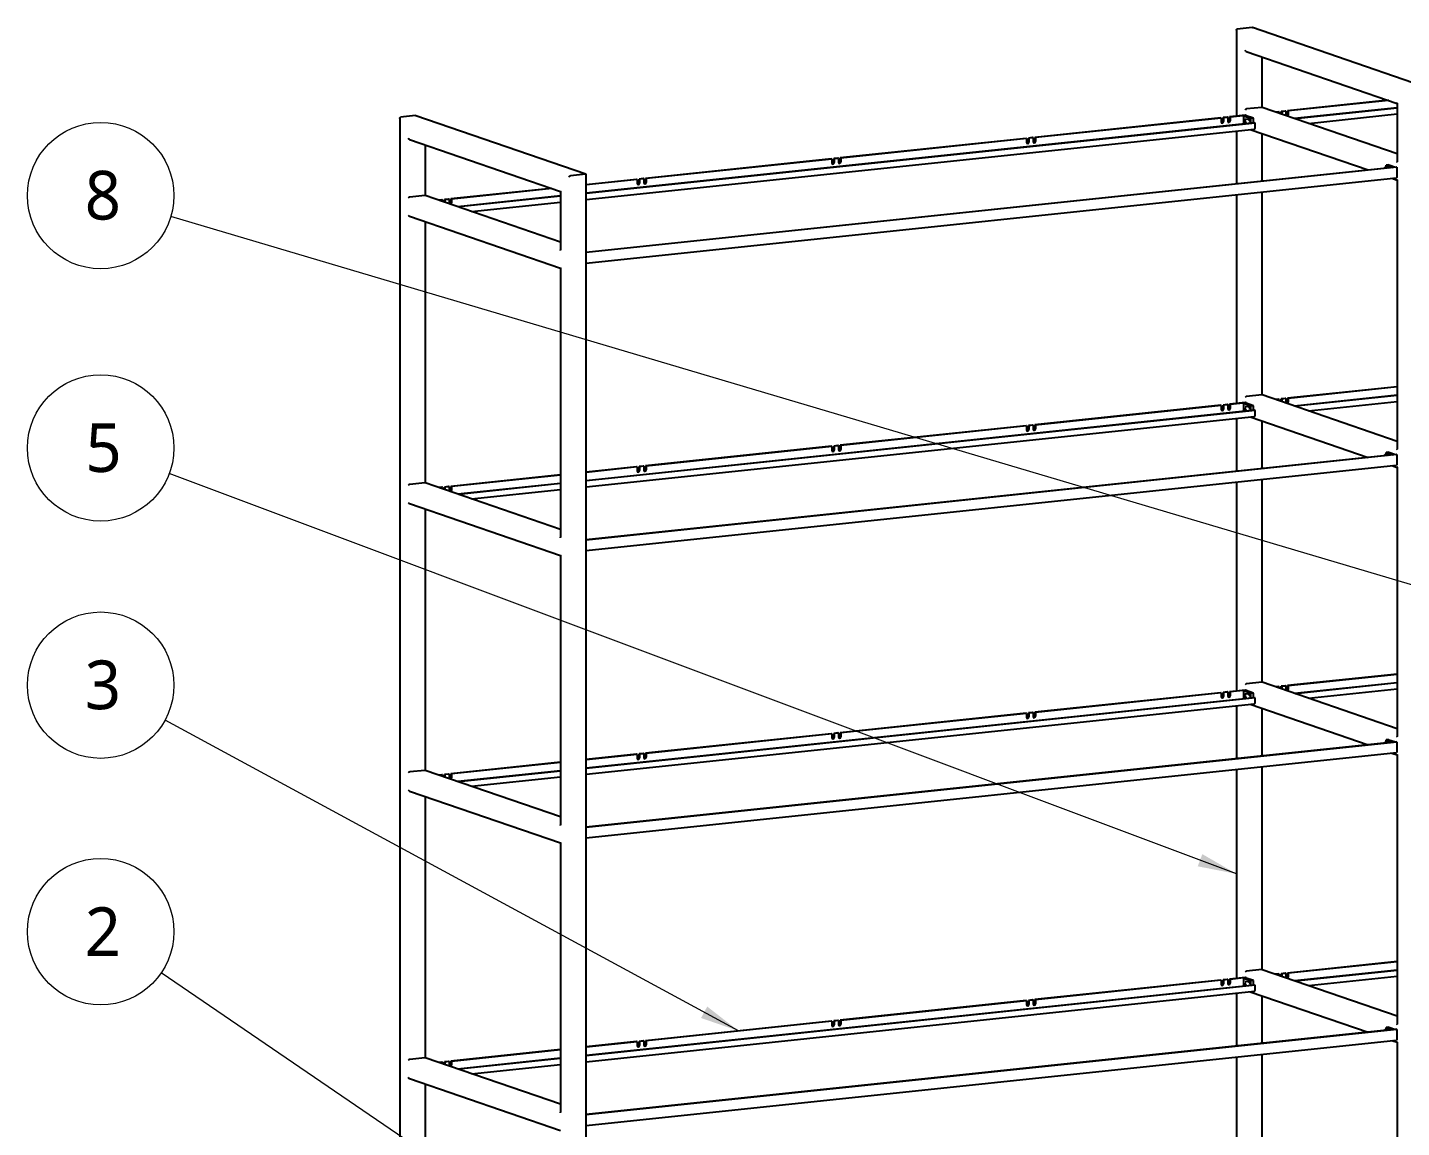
# Model space of a CAD drawing. Header units: inches. Extents: x 6 to 1987, y -21 to 287.
# Drawn here: x 560 to 630.4, y 207.2 to 263.6 of the extents above; entities that cross this region are included whole.
import ezdxf

# ---------------------------------------------------------------- set-up
doc = ezdxf.new("R2010")
doc.units = ezdxf.units.IN
doc.header["$LTSCALE"] = 12.7
doc.header["$MEASUREMENT"] = 0
doc.layers.add('ANNOTATION_LINES', color=7, linetype='Continuous', lineweight=13)
doc.layers.add('Visible', color=7, linetype='Continuous', lineweight=25)
doc.styles.add('Onshape-Standard', font='NotoSans-Regular.ttf')

msp = doc.modelspace()

# ---------------------------------------------------------------- linework, layer by layer
at = {"layer": 'ANNOTATION_LINES', "color": 251}
for p, q in [((673.02679, 222.51014, -8.32609), (567.31315, 253.89456, 8.32609)), ((621.92185, 220.2063, -4.0431), (567.22947, 240.71559, 4.0431)), ((596.39718, 212.16463, 2.93438), (567.01507, 228.09057, -2.93438)), ((597.68015, 194.10669, 10.10064), (566.81721, 215.13612, -10.10064))]:
    msp.add_line(p, q, dxfattribs=at)
for centre in [(563.71823, 254.96182), (563.71823, 242.03228), (563.71823, 229.87755), (563.71823, 217.24771)]:
    msp.add_circle(centre, 3.75, dxfattribs=at)
for points in [[(620.16623, 221.22064), (621.92185, 220.2063), (619.93215, 220.59642)], [(594.79771, 213.41074), (596.39718, 212.16463), (594.48002, 212.82464)]]:
    msp.add_solid(points, dxfattribs=at)
at = {"layer": 'Visible'}
for p, q in [((621.92185, 263.45148), (621.92185, 259.03004)), ((622.7228, 263.57294), (621.9528, 263.49185)), ((631.45471, 260.57387), (622.74439, 263.57006)), ((622.41534, 262.34648), (630.15219, 259.68515)), ((623.23789, 259.47342), (623.23789, 262.06354)), ((629.68118, 259.84717), (624.53692, 259.30543)), ((629.71022, 259.83718), (624.56597, 259.29544)), ((623.20693, 259.47952), (622.43694, 259.39844)), ((630.15219, 257.09503), (623.22437, 259.47807)), ((624.08193, 259.25752), (623.91627, 259.24007)), ((624.11097, 259.24752), (623.94532, 259.23008)), ((624.11097, 259.24752), (624.08193, 259.25752)), ((624.11097, 259.24752), (624.11097, 259.1731)), ((624.41442, 259.29253), (624.20442, 259.27042)), ((624.20442, 259.14095), (624.20442, 259.27042)), ((624.23347, 259.26043), (624.20442, 259.27042)), ((624.44347, 259.28254), (624.23347, 259.26043)), ((624.23347, 259.26043), (624.23347, 259.13096)), ((624.44347, 259.28254), (624.41442, 259.29253)), ((624.44347, 259.28254), (624.44347, 259.0862)), ((624.53692, 259.10909), (624.53692, 259.30543)), ((624.56597, 259.29544), (624.53692, 259.30543)), ((624.56597, 259.29544), (624.56597, 259.0991)), ((630.15219, 259.45669), (624.89577, 258.90314)), ((630.15219, 259.44364), (624.92482, 258.89315)), ((625.59816, 258.66153), (630.15219, 259.14111)), ((630.15219, 259.69944), (630.15219, 256.69351)), ((579.04725, 258.9364), (579.04725, 176.53263)), ((579.84819, 259.05787), (579.0782, 258.97678)), ((588.5801, 256.0588), (579.86979, 259.05498)), ((622.83953, 258.6866), (588.59362, 255.08021)), ((622.86858, 258.67661), (588.59362, 255.06715)), ((621.10695, 258.94423), (611.58704, 257.9417)), ((621.136, 258.93423), (611.61609, 257.9317)), ((621.136, 258.93423), (621.10695, 258.94423)), ((621.136, 258.93423), (621.136, 258.73789)), ((621.43945, 258.97924), (621.22945, 258.95713)), ((621.22945, 258.76078), (621.22945, 258.95713)), ((621.2585, 258.94713), (621.22945, 258.95713)), ((621.4685, 258.96925), (621.2585, 258.94713)), ((621.2585, 258.94713), (621.2585, 258.75079)), ((621.4685, 258.96925), (621.43945, 258.97924)), ((621.4685, 258.96925), (621.4685, 258.7729)), ((622.38444, 259.07876), (621.56195, 258.99214)), ((621.56195, 258.7958), (621.56195, 258.99214)), ((621.591, 258.98215), (621.56195, 258.99214)), ((622.41349, 259.06876), (621.591, 258.98215)), ((621.591, 258.98215), (621.591, 258.78581)), ((622.41349, 259.04913), (622.27349, 259.03439)), ((622.27349, 259.03439), (622.27349, 258.62699)), ((622.65112, 258.90449), (622.27349, 259.03439)), ((622.33757, 258.77665), (622.3152, 258.7058)), ((622.3945, 258.71415), (622.3152, 258.7058)), ((622.3152, 258.7058), (622.33399, 258.63336)), ((622.38229, 258.76126), (622.33757, 258.77665)), ((622.51712, 258.87791), (622.35962, 258.86132)), ((622.40465, 258.67503), (622.38229, 258.76126)), ((622.41349, 259.06876), (622.38444, 259.07876)), ((622.39347, 258.63963), (622.40465, 258.67503)), ((622.41349, 259.06876), (622.41349, 259.04913)), ((622.79112, 258.91923), (622.41349, 259.04913)), ((622.79112, 258.91923), (622.65112, 258.90449)), ((622.65112, 258.66888), (622.65112, 258.90449)), ((622.79112, 258.68362), (622.65112, 258.66888)), ((622.65583, 258.66726), (622.65112, 258.66888)), ((622.79112, 258.68362), (622.79112, 258.91923)), ((622.79583, 258.682), (622.79112, 258.68362)), ((622.83953, 258.6866), (622.86858, 258.67661)), ((622.86858, 258.42136), (622.86858, 258.67661)), ((579.54074, 257.83141), (587.27759, 255.17007)), ((588.59362, 254.76463), (622.84581, 258.37168)), ((611.13205, 257.89378), (601.61213, 256.89125)), ((611.16109, 257.88379), (601.64118, 256.88126)), ((611.16109, 257.88379), (611.13205, 257.89378)), ((611.16109, 257.88379), (611.16109, 257.68744)), ((611.46454, 257.9288), (611.25454, 257.90668)), ((611.28359, 257.89669), (611.25454, 257.90668)), ((611.25454, 257.71034), (611.25454, 257.90668)), ((611.49359, 257.9188), (611.28359, 257.89669)), ((611.28359, 257.89669), (611.28359, 257.70034)), ((611.49359, 257.9188), (611.46454, 257.9288)), ((611.49359, 257.9188), (611.49359, 257.72246)), ((611.58704, 257.74535), (611.58704, 257.9417)), ((611.61609, 257.9317), (611.58704, 257.9417)), ((611.61609, 257.9317), (611.61609, 257.73536)), ((621.92185, 258.27438), (621.92185, 255.5628)), ((622.62288, 258.34821), (628.65814, 256.27219)), ((623.23789, 255.70139), (623.23789, 258.13666)), ((580.36328, 254.95835), (580.36328, 257.54847)), ((630.10159, 256.4242), (588.59362, 252.05304)), ((630.13064, 256.41421), (588.59362, 252.03999)), ((601.15714, 256.84333), (591.63723, 255.8408)), ((601.18619, 256.83334), (591.66627, 255.83081)), ((601.18619, 256.83334), (601.15714, 256.84333)), ((601.18619, 256.83334), (601.18619, 256.637)), ((601.48963, 256.87835), (601.27964, 256.85623)), ((601.30868, 256.84624), (601.27964, 256.85623)), ((601.27964, 256.65989), (601.27964, 256.85623)), ((601.51868, 256.86836), (601.30868, 256.84624)), ((601.30868, 256.84624), (601.30868, 256.6499)), ((601.51868, 256.86836), (601.48963, 256.87835)), ((601.51868, 256.86836), (601.51868, 256.67201)), ((601.61213, 256.69491), (601.61213, 256.89125)), ((601.64118, 256.88126), (601.61213, 256.89125)), ((601.64118, 256.88126), (601.64118, 256.68491)), ((629.68236, 256.4132), (629.52486, 256.39662)), ((629.72397, 256.53446), (629.58397, 256.51972)), ((629.58397, 256.40284), (629.58397, 256.51972)), ((629.58397, 256.51972), (629.91789, 256.40485)), ((629.72397, 256.53446), (630.05789, 256.4196)), ((630.10159, 256.4242), (630.13064, 256.41421)), ((630.13064, 256.41421), (630.13064, 255.92335)), ((588.56267, 256.06025), (587.79268, 255.97916)), ((588.59362, 173.63608), (588.59362, 256.03985)), ((588.59362, 251.50185), (630.10788, 255.87367)), ((591.18223, 255.79289), (588.59362, 255.52029)), ((591.21128, 255.7829), (588.59362, 255.50723)), ((591.21128, 255.7829), (591.18223, 255.79289)), ((591.21128, 255.7829), (591.21128, 255.58655)), ((591.51473, 255.8279), (591.30473, 255.80579)), ((591.33378, 255.7958), (591.30473, 255.80579)), ((591.30473, 255.60945), (591.30473, 255.80579)), ((591.54377, 255.81791), (591.33378, 255.7958)), ((591.33378, 255.7958), (591.33378, 255.59945)), ((591.54377, 255.81791), (591.51473, 255.8279)), ((591.54377, 255.81791), (591.54377, 255.62157)), ((591.63723, 255.64446), (591.63723, 255.8408)), ((591.66627, 255.83081), (591.63723, 255.8408)), ((591.66627, 255.83081), (591.66627, 255.63447)), ((629.88495, 255.85019), (630.15219, 255.75826)), ((630.15219, 255.77256), (630.15219, 241.9677)), ((580.33233, 254.96445), (579.56234, 254.88336)), ((587.27759, 252.57996), (580.34976, 254.963)), ((586.80657, 255.33209), (581.66232, 254.79036)), ((586.83562, 255.3221), (581.69137, 254.78037)), ((587.27759, 254.94162), (582.02117, 254.38807)), ((587.27759, 254.92856), (582.05021, 254.37808)), ((587.27759, 255.18437), (587.27759, 252.17843)), ((621.92185, 255.01161), (621.92185, 244.30423)), ((623.23789, 244.74761), (623.23789, 255.1502)), ((581.20732, 254.74244), (581.04167, 254.725)), ((581.23637, 254.73245), (581.07071, 254.71501)), ((581.23637, 254.73245), (581.20732, 254.74244)), ((581.23637, 254.73245), (581.23637, 254.65802)), ((581.53982, 254.77746), (581.32982, 254.75534)), ((581.32982, 254.62588), (581.32982, 254.75534)), ((581.35887, 254.74535), (581.32982, 254.75534)), ((581.56887, 254.76747), (581.35887, 254.74535)), ((581.35887, 254.74535), (581.35887, 254.61589)), ((581.56887, 254.76747), (581.53982, 254.77746)), ((581.56887, 254.76747), (581.56887, 254.57112)), ((581.66232, 254.59401), (581.66232, 254.79036)), ((581.69137, 254.78037), (581.66232, 254.79036)), ((581.69137, 254.78037), (581.69137, 254.58402)), ((582.72356, 254.14646), (587.27759, 254.62604)), ((579.54074, 253.90452), (587.27759, 251.24319)), ((580.36328, 240.23254), (580.36328, 253.62158)), ((587.27759, 251.25748), (587.27759, 237.45262)), ((630.15219, 245.17096), (624.53692, 244.57962)), ((630.15219, 245.15791), (624.56597, 244.56963)), ((622.38444, 244.35295), (621.56195, 244.26633)), ((622.41349, 244.34295), (621.591, 244.25634)), ((622.41349, 244.32332), (622.27349, 244.30858)), ((622.27349, 244.30858), (622.27349, 243.90118)), ((622.65112, 244.17868), (622.27349, 244.30858)), ((622.41349, 244.34295), (622.38444, 244.35295)), ((622.41349, 244.34295), (622.41349, 244.32332)), ((622.79112, 244.19342), (622.41349, 244.32332)), ((623.20693, 244.75371), (622.43694, 244.67262)), ((630.15219, 242.36922), (623.22437, 244.75226)), ((624.08193, 244.53171), (623.91627, 244.51426)), ((624.11097, 244.52171), (623.94532, 244.50427)), ((624.11097, 244.52171), (624.08193, 244.53171)), ((624.11097, 244.52171), (624.11097, 244.44729)), ((624.41442, 244.56672), (624.20442, 244.54461)), ((624.20442, 244.41514), (624.20442, 244.54461)), ((624.23347, 244.53461), (624.20442, 244.54461)), ((624.44347, 244.55673), (624.23347, 244.53461)), ((624.23347, 244.53461), (624.23347, 244.40515)), ((624.44347, 244.55673), (624.41442, 244.56672)), ((624.44347, 244.55673), (624.44347, 244.36038)), ((624.53692, 244.38328), (624.53692, 244.57962)), ((624.56597, 244.56963), (624.53692, 244.57962)), ((624.56597, 244.56963), (624.56597, 244.37328)), ((630.15219, 244.73088), (624.89577, 244.17733)), ((630.15219, 244.71783), (624.92482, 244.16734)), ((625.59816, 243.93572), (630.15219, 244.4153)), ((622.83953, 243.96079), (588.59362, 240.35439)), ((622.86858, 243.9508), (588.59362, 240.34134)), ((588.59362, 240.03881), (622.84581, 243.64587)), ((621.10695, 244.21841), (611.58704, 243.21588)), ((621.136, 244.20842), (611.61609, 243.20589)), ((621.136, 244.20842), (621.10695, 244.21841)), ((621.136, 244.20842), (621.136, 244.01208)), ((621.43945, 244.25343), (621.22945, 244.23131)), ((621.22945, 244.03497), (621.22945, 244.23131)), ((621.2585, 244.22132), (621.22945, 244.23131)), ((621.4685, 244.24344), (621.2585, 244.22132)), ((621.2585, 244.22132), (621.2585, 244.02498)), ((621.4685, 244.24344), (621.43945, 244.25343)), ((621.4685, 244.24344), (621.4685, 244.04709)), ((621.56195, 244.06999), (621.56195, 244.26633)), ((621.591, 244.25634), (621.56195, 244.26633)), ((621.591, 244.25634), (621.591, 244.05999)), ((622.33757, 244.05083), (622.3152, 243.97999)), ((622.3945, 243.98834), (622.3152, 243.97999)), ((622.3152, 243.97999), (622.33399, 243.90755)), ((622.38229, 244.03545), (622.33757, 244.05083)), ((622.51712, 244.1521), (622.35962, 244.13551)), ((622.40465, 243.94922), (622.38229, 244.03545)), ((622.39347, 243.91382), (622.40465, 243.94922)), ((622.62288, 243.6224), (628.65814, 241.54638)), ((622.79112, 244.19342), (622.65112, 244.17868)), ((622.65112, 243.94307), (622.65112, 244.17868)), ((622.79112, 243.95781), (622.65112, 243.94307)), ((622.65583, 243.94144), (622.65112, 243.94307)), ((622.79112, 243.95781), (622.79112, 244.19342)), ((622.79583, 243.95619), (622.79112, 243.95781)), ((622.83953, 243.96079), (622.86858, 243.9508)), ((622.86858, 243.69555), (622.86858, 243.9508)), ((611.13205, 243.16797), (601.61213, 242.16544)), ((611.16109, 243.15798), (601.64118, 242.15545)), ((611.16109, 243.15798), (611.13205, 243.16797)), ((611.16109, 243.15798), (611.16109, 242.96163)), ((611.46454, 243.20298), (611.25454, 243.18087)), ((611.28359, 243.17088), (611.25454, 243.18087)), ((611.25454, 242.98452), (611.25454, 243.18087)), ((611.49359, 243.19299), (611.28359, 243.17088)), ((611.28359, 243.17088), (611.28359, 242.97453)), ((611.49359, 243.19299), (611.46454, 243.20298)), ((611.49359, 243.19299), (611.49359, 242.99665)), ((611.58704, 243.01954), (611.58704, 243.21588)), ((611.61609, 243.20589), (611.58704, 243.21588)), ((611.61609, 243.20589), (611.61609, 243.00955)), ((621.92185, 243.54857), (621.92185, 240.83699)), ((623.23789, 240.97558), (623.23789, 243.41085)), ((630.10159, 241.69839), (588.59362, 237.32723)), ((630.13064, 241.68839), (588.59362, 237.31418)), ((601.15714, 242.11752), (591.63723, 241.11499)), ((601.18619, 242.10753), (591.66627, 241.105)), ((601.18619, 242.10753), (601.15714, 242.11752)), ((601.18619, 242.10753), (601.18619, 241.91119)), ((601.48963, 242.15254), (601.27964, 242.13042)), ((601.30868, 242.12043), (601.27964, 242.13042)), ((601.27964, 241.93408), (601.27964, 242.13042)), ((601.51868, 242.14255), (601.30868, 242.12043)), ((601.30868, 242.12043), (601.30868, 241.92409)), ((601.51868, 242.14255), (601.48963, 242.15254)), ((601.51868, 242.14255), (601.51868, 241.9462)), ((601.61213, 241.96909), (601.61213, 242.16544)), ((601.64118, 242.15545), (601.61213, 242.16544)), ((601.64118, 242.15545), (601.64118, 241.9591)), ((629.68236, 241.68739), (629.52486, 241.6708)), ((629.72397, 241.80865), (629.58397, 241.79391)), ((629.58397, 241.79391), (629.91789, 241.67904)), ((629.58397, 241.67703), (629.58397, 241.79391)), ((629.72397, 241.80865), (630.05789, 241.69378)), ((630.10159, 241.69839), (630.13064, 241.68839)), ((630.13064, 241.68839), (630.13064, 241.19753)), ((588.59362, 236.77604), (630.10788, 241.14786)), ((591.18223, 241.06708), (588.59362, 240.79447)), ((591.21128, 241.05709), (588.59362, 240.78142)), ((591.21128, 241.05709), (591.18223, 241.06708)), ((591.21128, 241.05709), (591.21128, 240.86074)), ((591.51473, 241.10209), (591.30473, 241.07998)), ((591.33378, 241.06999), (591.30473, 241.07998)), ((591.30473, 240.88363), (591.30473, 241.07998)), ((591.54377, 241.0921), (591.33378, 241.06999)), ((591.33378, 241.06999), (591.33378, 240.87364)), ((591.54377, 241.0921), (591.51473, 241.10209)), ((591.54377, 241.0921), (591.54377, 240.89576)), ((591.63723, 240.91865), (591.63723, 241.11499)), ((591.66627, 241.105), (591.63723, 241.11499)), ((591.66627, 241.105), (591.66627, 240.90866)), ((629.88495, 241.12438), (630.15219, 241.03245)), ((630.15219, 241.04675), (630.15219, 227.24188)), ((580.33233, 240.23864), (579.56234, 240.15755)), ((587.27759, 237.85414), (580.34976, 240.23719)), ((587.27759, 240.65588), (581.66232, 240.06455)), ((587.27759, 240.64283), (581.69137, 240.05455)), ((587.27759, 240.2158), (582.02117, 239.66226)), ((587.27759, 240.20275), (582.05021, 239.65226)), ((621.92185, 240.2858), (621.92185, 229.57842)), ((623.23789, 230.0218), (623.23789, 240.42439)), ((581.20732, 240.01663), (581.04167, 239.99919)), ((581.23637, 240.00664), (581.07071, 239.98919)), ((581.23637, 240.00664), (581.20732, 240.01663)), ((581.23637, 240.00664), (581.23637, 239.93221)), ((581.53982, 240.05165), (581.32982, 240.02953)), ((581.32982, 239.90007), (581.32982, 240.02953)), ((581.35887, 240.01954), (581.32982, 240.02953)), ((581.56887, 240.04165), (581.35887, 240.01954)), ((581.35887, 240.01954), (581.35887, 239.89007)), ((581.56887, 240.04165), (581.53982, 240.05165)), ((581.56887, 240.04165), (581.56887, 239.84531)), ((581.66232, 239.8682), (581.66232, 240.06455)), ((581.69137, 240.05455), (581.66232, 240.06455)), ((581.69137, 240.05455), (581.69137, 239.85821)), ((582.72356, 239.42065), (587.27759, 239.90022)), ((579.54074, 239.17871), (587.27759, 236.51738)), ((580.36328, 225.50673), (580.36328, 238.89577)), ((587.27759, 236.53167), (587.27759, 222.72681)), ((630.15219, 230.44515), (624.53692, 229.85381)), ((630.15219, 230.43209), (624.56597, 229.84382)), ((621.43945, 229.52762), (621.22945, 229.5055)), ((621.4685, 229.51763), (621.43945, 229.52762)), ((622.38444, 229.62713), (621.56195, 229.54052)), ((621.56195, 229.34417), (621.56195, 229.54052)), ((621.591, 229.53053), (621.56195, 229.54052)), ((622.41349, 229.61714), (621.591, 229.53053)), ((621.591, 229.53053), (621.591, 229.33418)), ((622.41349, 229.59751), (622.27349, 229.58276)), ((622.27349, 229.58276), (622.27349, 229.17537)), ((622.65112, 229.45287), (622.27349, 229.58276)), ((622.41349, 229.61714), (622.38444, 229.62713)), ((622.41349, 229.61714), (622.41349, 229.59751)), ((622.79112, 229.46761), (622.41349, 229.59751)), ((623.20693, 230.0279), (622.43694, 229.94681)), ((630.15219, 227.64341), (623.22437, 230.02645)), ((624.08193, 229.80589), (623.91627, 229.78845)), ((624.11097, 229.7959), (623.94532, 229.77846)), ((624.11097, 229.7959), (624.08193, 229.80589)), ((624.11097, 229.7959), (624.11097, 229.72147)), ((624.41442, 229.84091), (624.20442, 229.81879)), ((624.20442, 229.68933), (624.20442, 229.81879)), ((624.23347, 229.8088), (624.20442, 229.81879)), ((624.44347, 229.83092), (624.23347, 229.8088)), ((624.23347, 229.8088), (624.23347, 229.67934)), ((624.44347, 229.83092), (624.41442, 229.84091)), ((624.44347, 229.83092), (624.44347, 229.63457)), ((624.53692, 229.65746), (624.53692, 229.85381)), ((624.56597, 229.84382), (624.53692, 229.85381)), ((624.56597, 229.84382), (624.56597, 229.64747)), ((630.15219, 230.00507), (624.89577, 229.45152)), ((630.15219, 229.99201), (624.92482, 229.44153)), ((625.59816, 229.20991), (630.15219, 229.68949)), ((622.83953, 229.23498), (588.59362, 225.62858)), ((622.86858, 229.22499), (588.59362, 225.61553)), ((588.59362, 225.313), (622.84581, 228.92006)), ((621.10695, 229.4926), (611.58704, 228.49007)), ((621.136, 229.48261), (611.61609, 228.48008)), ((621.136, 229.48261), (621.10695, 229.4926)), ((621.136, 229.48261), (621.136, 229.28627)), ((621.22945, 229.30916), (621.22945, 229.5055)), ((621.2585, 229.49551), (621.22945, 229.5055)), ((621.4685, 229.51763), (621.2585, 229.49551)), ((621.2585, 229.49551), (621.2585, 229.29917)), ((621.4685, 229.51763), (621.4685, 229.32128)), ((621.92185, 228.82276), (621.92185, 226.11118)), ((622.33757, 229.32502), (622.3152, 229.25418)), ((622.3945, 229.26253), (622.3152, 229.25418)), ((622.3152, 229.25418), (622.33399, 229.18174)), ((622.38229, 229.30964), (622.33757, 229.32502)), ((622.51712, 229.42629), (622.35962, 229.4097)), ((622.40465, 229.22341), (622.38229, 229.30964)), ((622.39347, 229.188), (622.40465, 229.22341)), ((622.62288, 228.89658), (628.65814, 226.82057)), ((622.79112, 229.46761), (622.65112, 229.45287)), ((622.65112, 229.21725), (622.65112, 229.45287)), ((622.79112, 229.232), (622.65112, 229.21725)), ((622.65583, 229.21563), (622.65112, 229.21725)), ((622.79112, 229.232), (622.79112, 229.46761)), ((622.79583, 229.23038), (622.79112, 229.232)), ((622.83953, 229.23498), (622.86858, 229.22499)), ((622.86858, 228.96974), (622.86858, 229.22499)), ((611.13205, 228.44216), (601.61213, 227.43963)), ((611.16109, 228.43216), (601.64118, 227.42963)), ((611.16109, 228.43216), (611.13205, 228.44216)), ((611.16109, 228.43216), (611.16109, 228.23582)), ((611.46454, 228.47717), (611.25454, 228.45506)), ((611.28359, 228.44507), (611.25454, 228.45506)), ((611.25454, 228.25871), (611.25454, 228.45506)), ((611.49359, 228.46718), (611.28359, 228.44507)), ((611.28359, 228.44507), (611.28359, 228.24872)), ((611.49359, 228.46718), (611.46454, 228.47717)), ((611.49359, 228.46718), (611.49359, 228.27084)), ((611.58704, 228.29373), (611.58704, 228.49007)), ((611.61609, 228.48008), (611.58704, 228.49007)), ((611.61609, 228.48008), (611.61609, 228.28374)), ((623.23789, 226.24977), (623.23789, 228.68503)), ((601.48963, 227.42673), (601.27964, 227.40461)), ((601.51868, 227.41673), (601.30868, 227.39462)), ((601.51868, 227.41673), (601.48963, 227.42673)), ((601.51868, 227.41673), (601.51868, 227.22039)), ((601.61213, 227.24328), (601.61213, 227.43963)), ((601.64118, 227.42963), (601.61213, 227.43963)), ((601.64118, 227.42963), (601.64118, 227.23329)), ((630.10159, 226.97257), (588.59362, 222.60142)), ((630.13064, 226.96258), (588.59362, 222.58837)), ((601.15714, 227.39171), (591.63723, 226.38918)), ((601.18619, 227.38172), (591.66627, 226.37919)), ((601.18619, 227.38172), (601.15714, 227.39171)), ((601.18619, 227.38172), (601.18619, 227.18537)), ((601.30868, 227.39462), (601.27964, 227.40461)), ((601.27964, 227.20827), (601.27964, 227.40461)), ((601.30868, 227.39462), (601.30868, 227.19828)), ((629.68236, 226.96158), (629.52486, 226.94499)), ((629.72397, 227.08284), (629.58397, 227.06809)), ((629.58397, 227.06809), (629.91789, 226.95323)), ((629.58397, 226.95122), (629.58397, 227.06809)), ((629.72397, 227.08284), (630.05789, 226.96797)), ((630.10159, 226.97257), (630.13064, 226.96258)), ((630.13064, 226.96258), (630.13064, 226.47172)), ((588.59362, 222.05023), (630.10788, 226.42204)), ((591.18223, 226.34127), (588.59362, 226.06866)), ((591.21128, 226.33127), (588.59362, 226.05561)), ((591.21128, 226.33127), (591.18223, 226.34127)), ((591.21128, 226.33127), (591.21128, 226.13493)), ((591.51473, 226.37628), (591.30473, 226.35417)), ((591.33378, 226.34417), (591.30473, 226.35417)), ((591.30473, 226.15782), (591.30473, 226.35417)), ((591.54377, 226.36629), (591.33378, 226.34417)), ((591.33378, 226.34417), (591.33378, 226.14783)), ((591.54377, 226.36629), (591.51473, 226.37628)), ((591.54377, 226.36629), (591.54377, 226.16994)), ((591.63723, 226.19284), (591.63723, 226.38918)), ((591.66627, 226.37919), (591.63723, 226.38918)), ((591.66627, 226.37919), (591.66627, 226.18284)), ((629.88495, 226.39857), (630.15219, 226.30664)), ((630.15219, 226.32093), (630.15219, 212.51607)), ((580.33233, 225.51283), (579.56234, 225.43174)), ((587.27759, 223.12833), (580.34976, 225.51138)), ((581.53982, 225.32583), (581.32982, 225.30372)), ((581.32982, 225.17425), (581.32982, 225.30372)), ((581.35887, 225.29373), (581.32982, 225.30372)), ((581.56887, 225.31584), (581.35887, 225.29373)), ((581.56887, 225.31584), (581.53982, 225.32583)), ((581.56887, 225.31584), (581.56887, 225.1195)), ((587.27759, 225.93007), (581.66232, 225.33873)), ((581.66232, 225.14239), (581.66232, 225.33873)), ((581.69137, 225.32874), (581.66232, 225.33873)), ((587.27759, 225.91702), (581.69137, 225.32874)), ((581.69137, 225.32874), (581.69137, 225.1324)), ((587.27759, 225.48999), (582.02117, 224.93644)), ((587.27759, 225.47694), (582.05021, 224.92645)), ((621.92185, 225.55998), (621.92185, 214.85261)), ((623.23789, 215.29599), (623.23789, 225.69857)), ((581.20732, 225.29082), (581.04167, 225.27337)), ((581.23637, 225.28083), (581.07071, 225.26338)), ((581.23637, 225.28083), (581.20732, 225.29082)), ((581.23637, 225.28083), (581.23637, 225.2064)), ((581.35887, 225.29373), (581.35887, 225.16426)), ((582.72356, 224.69483), (587.27759, 225.17441)), ((579.54074, 224.4529), (587.27759, 221.79157)), ((580.36328, 210.78091), (580.36328, 224.16996)), ((587.27759, 221.80586), (587.27759, 208.001)), ((630.15219, 215.71933), (624.53692, 215.128)), ((630.15219, 215.70628), (624.56597, 215.118)), ((621.10695, 214.76679), (611.58704, 213.76426)), ((621.136, 214.7568), (611.61609, 213.75427)), ((621.136, 214.7568), (621.10695, 214.76679)), ((621.136, 214.7568), (621.136, 214.56045)), ((621.43945, 214.80181), (621.22945, 214.77969)), ((621.2585, 214.7697), (621.22945, 214.77969)), ((621.22945, 214.58335), (621.22945, 214.77969)), ((621.4685, 214.79181), (621.2585, 214.7697)), ((621.2585, 214.7697), (621.2585, 214.57335)), ((621.4685, 214.79181), (621.43945, 214.80181)), ((621.4685, 214.79181), (621.4685, 214.59547)), ((622.38444, 214.90132), (621.56195, 214.81471)), ((621.56195, 214.61836), (621.56195, 214.81471)), ((621.591, 214.80471), (621.56195, 214.81471)), ((622.41349, 214.89133), (621.591, 214.80471)), ((621.591, 214.80471), (621.591, 214.60837)), ((622.41349, 214.8717), (622.27349, 214.85695)), ((622.27349, 214.85695), (622.27349, 214.44956)), ((622.65112, 214.72706), (622.27349, 214.85695)), ((622.41349, 214.89133), (622.38444, 214.90132)), ((622.41349, 214.89133), (622.41349, 214.8717)), ((622.79112, 214.7418), (622.41349, 214.8717)), ((623.20693, 215.30209), (622.43694, 215.221)), ((622.79112, 214.7418), (622.65112, 214.72706)), ((622.79112, 214.50619), (622.79112, 214.7418)), ((630.15219, 212.91759), (623.22437, 215.30064)), ((624.08193, 215.08008), (623.91627, 215.06264)), ((624.11097, 215.07009), (623.94532, 215.05264)), ((624.11097, 215.07009), (624.08193, 215.08008)), ((624.11097, 215.07009), (624.11097, 214.99566)), ((624.41442, 215.1151), (624.20442, 215.09298)), ((624.20442, 214.96352), (624.20442, 215.09298)), ((624.23347, 215.08299), (624.20442, 215.09298)), ((624.44347, 215.1051), (624.23347, 215.08299)), ((624.23347, 215.08299), (624.23347, 214.95352)), ((624.44347, 215.1051), (624.41442, 215.1151)), ((624.44347, 215.1051), (624.44347, 214.90876)), ((624.53692, 214.93165), (624.53692, 215.128)), ((624.56597, 215.118), (624.53692, 215.128)), ((624.56597, 215.118), (624.56597, 214.92166)), ((630.15219, 215.27925), (624.89577, 214.72571)), ((630.15219, 215.2662), (624.92482, 214.71571)), ((625.59816, 214.4841), (630.15219, 214.96367)), ((622.83953, 214.50917), (588.59362, 210.90277)), ((622.86858, 214.49917), (588.59362, 210.88972)), ((588.59362, 210.58719), (622.84581, 214.19425)), ((621.92185, 214.09695), (621.92185, 211.38536)), ((622.33757, 214.59921), (622.3152, 214.52837)), ((622.3945, 214.53672), (622.3152, 214.52837)), ((622.3152, 214.52837), (622.33399, 214.45593)), ((622.38229, 214.58383), (622.33757, 214.59921)), ((622.51712, 214.70048), (622.35962, 214.68389)), ((622.40465, 214.4976), (622.38229, 214.58383)), ((622.39347, 214.46219), (622.40465, 214.4976)), ((622.62288, 214.17077), (628.65814, 212.09475)), ((622.65112, 214.49144), (622.65112, 214.72706)), ((622.79112, 214.50619), (622.65112, 214.49144)), ((622.65583, 214.48982), (622.65112, 214.49144)), ((622.79583, 214.50456), (622.79112, 214.50619)), ((622.83953, 214.50917), (622.86858, 214.49917)), ((622.86858, 214.24393), (622.86858, 214.49917)), ((611.13205, 213.71635), (601.61213, 212.71381)), ((611.16109, 213.70635), (601.64118, 212.70382)), ((611.16109, 213.70635), (611.13205, 213.71635)), ((611.16109, 213.70635), (611.16109, 213.51001)), ((611.46454, 213.75136), (611.25454, 213.72925)), ((611.28359, 213.71925), (611.25454, 213.72925)), ((611.25454, 213.5329), (611.25454, 213.72925)), ((611.49359, 213.74137), (611.28359, 213.71925)), ((611.28359, 213.71925), (611.28359, 213.52291)), ((611.49359, 213.74137), (611.46454, 213.75136)), ((611.49359, 213.74137), (611.49359, 213.54502)), ((611.58704, 213.56792), (611.58704, 213.76426)), ((611.61609, 213.75427), (611.58704, 213.76426)), ((611.61609, 213.75427), (611.61609, 213.55792)), ((623.23789, 211.52395), (623.23789, 213.95922)), ((601.15714, 212.6659), (591.63723, 211.66337)), ((601.18619, 212.65591), (591.66627, 211.65338)), ((601.18619, 212.65591), (601.15714, 212.6659)), ((601.18619, 212.65591), (601.18619, 212.45956)), ((601.48963, 212.70091), (601.27964, 212.6788)), ((601.30868, 212.66881), (601.27964, 212.6788)), ((601.27964, 212.48246), (601.27964, 212.6788)), ((601.51868, 212.69092), (601.30868, 212.66881)), ((601.30868, 212.66881), (601.30868, 212.47246)), ((601.51868, 212.69092), (601.48963, 212.70091)), ((601.51868, 212.69092), (601.51868, 212.49458)), ((601.61213, 212.51747), (601.61213, 212.71381)), ((601.64118, 212.70382), (601.61213, 212.71381)), ((601.64118, 212.70382), (601.64118, 212.50748)), ((630.10159, 212.24676), (588.59362, 207.87561)), ((630.13064, 212.23677), (588.59362, 207.86256)), ((629.68236, 212.23577), (629.52486, 212.21918)), ((629.72397, 212.35703), (629.58397, 212.34228)), ((629.58397, 212.2254), (629.58397, 212.34228)), ((629.58397, 212.34228), (629.91789, 212.22742)), ((629.72397, 212.35703), (630.05789, 212.24216)), ((630.10159, 212.24676), (630.13064, 212.23677)), ((630.13064, 212.23677), (630.13064, 211.74591)), ((588.59362, 207.32442), (630.10788, 211.69623)), ((591.18223, 211.61545), (588.59362, 211.34285)), ((591.21128, 211.60546), (588.59362, 211.3298)), ((591.21128, 211.60546), (591.18223, 211.61545)), ((591.21128, 211.60546), (591.21128, 211.40912)), ((591.51473, 211.65047), (591.30473, 211.62835)), ((591.33378, 211.61836), (591.30473, 211.62835)), ((591.30473, 211.43201), (591.30473, 211.62835)), ((591.54377, 211.64048), (591.33378, 211.61836)), ((591.33378, 211.61836), (591.33378, 211.42202)), ((591.54377, 211.64048), (591.51473, 211.65047)), ((591.54377, 211.64048), (591.54377, 211.44413)), ((591.63723, 211.46702), (591.63723, 211.66337)), ((591.66627, 211.65338), (591.63723, 211.66337)), ((591.66627, 211.65338), (591.66627, 211.45703)), ((629.88495, 211.67276), (630.15219, 211.58083)), ((630.15219, 211.59512), (630.15219, 197.79026)), ((580.33233, 210.78701), (579.56234, 210.70593)), ((587.27759, 208.40252), (580.34976, 210.78556)), ((581.20732, 210.56501), (581.04167, 210.54756)), ((581.23637, 210.55502), (581.07071, 210.53757)), ((581.23637, 210.55502), (581.20732, 210.56501)), ((581.23637, 210.55502), (581.23637, 210.48059)), ((581.53982, 210.60002), (581.32982, 210.57791)), ((581.32982, 210.44844), (581.32982, 210.57791)), ((581.35887, 210.56792), (581.32982, 210.57791)), ((581.56887, 210.59003), (581.35887, 210.56792)), ((581.35887, 210.56792), (581.35887, 210.43845)), ((581.56887, 210.59003), (581.53982, 210.60002)), ((581.56887, 210.59003), (581.56887, 210.39369)), ((587.27759, 211.20426), (581.66232, 210.61292)), ((581.66232, 210.41658), (581.66232, 210.61292)), ((581.69137, 210.60293), (581.66232, 210.61292)), ((587.27759, 211.19121), (581.69137, 210.60293)), ((581.69137, 210.60293), (581.69137, 210.40659)), ((587.27759, 210.76418), (582.02117, 210.21063)), ((587.27759, 210.75113), (582.05021, 210.20064)), ((621.92185, 210.83417), (621.92185, 200.1268)), ((623.23789, 200.57018), (623.23789, 210.97276)), ((582.72356, 209.96902), (587.27759, 210.4486)), ((579.54074, 209.72709), (587.27759, 207.06576)), ((580.36328, 196.0551), (580.36328, 209.44415))]:
    msp.add_line(p, q, dxfattribs=at)
at = {"layer": 'Visible', "extrusion": (0, 0, -1)}
for centre, major_axis, ratio, start_param, end_param in [((621.98185, 263.42296), (-0.04498, 0.06304), 0.62980467, 5.05465341, 6.62544974), ((622.75184, 263.50405), (-0.04498, 0.06304), 0.62980467, 6.62544974, 7.00633997), ((622.40789, 262.41249), (-0.04498, 0.06304), 0.62980467, 3.86474732, 5.05465341), ((624.47567, 259.10264), (-0.02277, -0.06619), 0.85899774, 4.33149875, 5.54970768), ((630.21219, 259.72796), (-0.05652, -0.04033), 0.49933216, 6.62544974, 7.13082697), ((579.10725, 258.90788), (-0.04498, 0.06304), 0.62980467, 5.05465341, 6.62544974), ((579.87724, 258.98897), (-0.04498, 0.06304), 0.62980467, 6.62544974, 7.00633997), ((621.1682, 258.75433), (-0.02277, -0.06619), 0.85899774, 4.33149875, 6.02488572), ((621.5007, 258.78935), (-0.02277, -0.06619), 0.85899774, 4.33149875, 6.02488572), ((622.37743, 258.69226), (-0.0178, 0.16907), 0.4752879, 5.66638902, 6.94440592), ((622.53492, 258.70885), (-0.0178, 0.16907), 0.4752879, 0, 1.89418665), ((579.53329, 257.89742), (-0.04498, 0.06304), 0.62980467, 3.86474732, 5.05465341), ((611.19329, 257.70389), (-0.02277, -0.06619), 0.85899774, 4.33149875, 6.02488572), ((611.52579, 257.7389), (-0.02277, -0.06619), 0.85899774, 4.33149875, 6.02488573), ((601.21839, 256.65344), (-0.02277, -0.06619), 0.85899774, 4.33149875, 6.02488572), ((601.55088, 256.68846), (-0.02277, -0.06619), 0.85899774, 4.33149875, 6.02488572), ((629.54266, 256.22755), (-0.0178, 0.16907), 0.4752879, 5.66638902, 6.91652181), ((629.70016, 256.24414), (-0.0178, 0.16907), 0.4752879, 0, 0.6333365), ((630.21219, 256.66499), (-0.04498, 0.06304), 0.62980467, 5.05465341, 5.56003064), ((587.76363, 255.93025), (-0.05652, -0.04033), 0.49933216, 7.13082697, 8.7016233), ((588.53362, 256.01134), (-0.05652, -0.04033), 0.49933216, 8.7016233, 9.76704239), ((591.24348, 255.60299), (-0.02277, -0.06619), 0.85899774, 4.33149875, 6.02488572), ((591.57598, 255.63801), (-0.02277, -0.06619), 0.85899774, 4.33149875, 6.02488572), ((630.10159, 255.93334), (-0.00628, 0.05967), 0.4752879, 1.78884221, 3.14159265), ((630.21219, 255.80108), (-0.05652, -0.04033), 0.49933216, 6.62544974, 7.13082697), ((587.33759, 255.21289), (-0.05652, -0.04033), 0.49933216, 6.62544974, 7.13082697), ((581.60107, 254.58756), (-0.02277, -0.06619), 0.85899774, 4.33149875, 5.54970768), ((587.33759, 252.14992), (-0.04498, 0.06304), 0.62980467, 5.05465341, 5.56003064), ((587.33759, 251.286), (-0.05652, -0.04033), 0.49933216, 6.62544974, 7.13082697), ((624.47567, 244.37683), (-0.02277, -0.06619), 0.85899774, 4.33149875, 5.54970768), ((621.1682, 244.02852), (-0.02277, -0.06619), 0.85899774, 4.33149875, 6.02488572), ((621.5007, 244.06354), (-0.02277, -0.06619), 0.85899774, 4.33149875, 6.02488572), ((622.37743, 243.96645), (-0.0178, 0.16907), 0.4752879, 0, 0.66122062), ((622.53492, 243.98303), (-0.0178, 0.16907), 0.4752879, 0, 1.89418665), ((611.19329, 242.97807), (-0.02277, -0.06619), 0.85899774, 4.33149875, 6.02488572), ((611.52579, 243.01309), (-0.02277, -0.06619), 0.85899774, 4.33149875, 6.02488572), ((601.21839, 241.92763), (-0.02277, -0.06619), 0.85899774, 4.33149875, 6.02488572), ((601.55088, 241.96264), (-0.02277, -0.06619), 0.85899774, 4.33149875, 6.02488572), ((629.54266, 241.50174), (-0.0178, 0.16907), 0.4752879, 5.66638902, 6.91652181), ((629.70016, 241.51832), (-0.0178, 0.16907), 0.4752879, 0, 0.6333365), ((630.21219, 241.93918), (-0.04498, 0.06304), 0.62980467, 5.05465341, 5.56003064), ((591.24348, 240.87718), (-0.02277, -0.06619), 0.85899774, 4.33149875, 6.02488572), ((591.57598, 240.9122), (-0.02277, -0.06619), 0.85899774, 4.33149875, 6.02488572), ((630.10159, 241.20753), (-0.00628, 0.05967), 0.4752879, 1.78884221, 3.14159265), ((630.21219, 241.07526), (-0.05652, -0.04033), 0.49933216, 6.62544974, 7.13082697), ((581.60107, 239.86175), (-0.02277, -0.06619), 0.85899774, 4.33149875, 5.54970768), ((587.33759, 237.4241), (-0.04498, 0.06304), 0.62980467, 5.05465341, 5.56003064), ((587.33759, 236.56019), (-0.05652, -0.04033), 0.49933216, 6.62544974, 7.13082697), ((624.47567, 229.65101), (-0.02277, -0.06619), 0.85899774, 4.33149875, 5.54970768), ((621.1682, 229.30271), (-0.02277, -0.06619), 0.85899774, 4.33149875, 6.02488572), ((621.5007, 229.33772), (-0.02277, -0.06619), 0.85899774, 4.33149875, 6.02488572), ((622.37743, 229.24064), (-0.0178, 0.16907), 0.4752879, 5.66638902, 6.94440592), ((622.53492, 229.25722), (-0.0178, 0.16907), 0.4752879, 0, 1.89418665), ((611.19329, 228.25226), (-0.02277, -0.06619), 0.85899774, 4.33149875, 6.02488572), ((611.52579, 228.28728), (-0.02277, -0.06619), 0.85899774, 4.33149875, 6.02488572), ((601.21839, 227.20182), (-0.02277, -0.06619), 0.85899774, 4.33149875, 6.02488572), ((601.55088, 227.23683), (-0.02277, -0.06619), 0.85899774, 4.33149875, 6.02488572), ((629.54266, 226.77593), (-0.0178, 0.16907), 0.4752879, 5.6498488, 6.91652181), ((629.70016, 226.79251), (-0.0178, 0.16907), 0.4752879, 0, 0.6333365), ((630.21219, 227.21337), (-0.04498, 0.06304), 0.62980467, 5.05465341, 5.56003064), ((591.24348, 226.15137), (-0.02277, -0.06619), 0.85899774, 4.33149875, 6.02488572), ((591.57598, 226.18639), (-0.02277, -0.06619), 0.85899774, 4.33149875, 6.02488572), ((630.10159, 226.48171), (-0.00628, 0.05967), 0.4752879, 1.78884221, 3.14159265), ((630.21219, 226.34945), (-0.05652, -0.04033), 0.49933216, 6.62544974, 7.13082697), ((581.60107, 225.13594), (-0.02277, -0.06619), 0.85899774, 4.33149875, 5.54970768), ((587.33759, 222.69829), (-0.04498, 0.06304), 0.62980467, 5.05465341, 5.56003064), ((587.33759, 221.83438), (-0.05652, -0.04033), 0.49933216, 6.62544974, 7.13082697), ((624.47567, 214.9252), (-0.02277, -0.06619), 0.85899774, 4.33149875, 5.54970768), ((621.1682, 214.5769), (-0.02277, -0.06619), 0.85899774, 4.33149875, 6.02488572), ((621.5007, 214.61191), (-0.02277, -0.06619), 0.85899774, 4.33149875, 6.02488572), ((622.37743, 214.51482), (-0.0178, 0.16907), 0.4752879, 0, 0.66122062), ((622.53492, 214.53141), (-0.0178, 0.16907), 0.4752879, 0, 1.89418665), ((611.19329, 213.52645), (-0.02277, -0.06619), 0.85899774, 4.33149875, 6.02488572), ((611.52579, 213.56147), (-0.02277, -0.06619), 0.85899774, 4.33149875, 6.02488572), ((601.21839, 212.47601), (-0.02277, -0.06619), 0.85899774, 4.33149875, 6.02488572), ((601.55088, 212.51102), (-0.02277, -0.06619), 0.85899774, 4.33149875, 6.02488572), ((629.54266, 212.05011), (-0.0178, 0.16907), 0.4752879, 5.6498488, 6.91652181), ((629.70016, 212.0667), (-0.0178, 0.16907), 0.4752879, 0, 0.6333365), ((630.21219, 212.48755), (-0.04498, 0.06304), 0.62980467, 5.05465341, 5.56003064), ((591.24348, 211.42556), (-0.02277, -0.06619), 0.85899774, 4.33149875, 6.02488572), ((591.57598, 211.46057), (-0.02277, -0.06619), 0.85899774, 4.33149875, 6.02488572), ((630.10159, 211.7559), (-0.00628, 0.05967), 0.4752879, 1.78884221, 3.14159265), ((630.21219, 211.62364), (-0.05652, -0.04033), 0.49933216, 6.62544974, 7.13082697), ((581.60107, 210.41013), (-0.02277, -0.06619), 0.85899774, 4.33149875, 5.54970768), ((587.33759, 207.97248), (-0.04498, 0.06304), 0.62980467, 5.05465341, 5.56003064)]:
    msp.add_ellipse(centre, major_axis=major_axis, ratio=ratio, start_param=start_param, end_param=end_param, dxfattribs=at)
at = {"layer": 'Visible'}
for centre, major_axis, ratio, start_param, end_param in [((622.40789, 259.34953), (-0.05652, -0.04033), 0.49933216, 10.14793262, 11.71872895), ((623.17789, 259.43061), (-0.05652, -0.04033), 0.49933216, 9.76704239, 10.14793262), ((624.50472, 259.09265), (0.02277, 0.06619), 0.85899774, 3.87507028, 5.09327921), ((621.19725, 258.74434), (0.02277, 0.06619), 0.85899774, 1.95168656, 5.09327921), ((621.52975, 258.77935), (0.02277, 0.06619), 0.85899774, 1.95168656, 5.09327921), ((622.83953, 258.43135), (0.00628, -0.05967), 0.4752879, 0, 1.35275044), ((624.50472, 259.09265), (0.02277, 0.06619), 0.85899774, 1.95168656, 2.40811503), ((611.22234, 257.69389), (0.02277, 0.06619), 0.85899774, 1.95168656, 5.09327921), ((611.55484, 257.72891), (0.02277, 0.06619), 0.85899774, 1.95168656, 5.09327921), ((601.24744, 256.64345), (0.02277, 0.06619), 0.85899774, 1.95168656, 5.09327921), ((601.57993, 256.67846), (0.02277, 0.06619), 0.85899774, 1.95168656, 5.09327921), ((591.27253, 255.593), (0.02277, 0.06619), 0.85899774, 1.95168656, 5.09327921), ((591.60502, 255.62802), (0.02277, 0.06619), 0.85899774, 1.95168656, 5.09327921), ((579.53329, 254.83445), (-0.05652, -0.04033), 0.49933216, 10.14793262, 11.71872895), ((580.30328, 254.91554), (-0.05652, -0.04033), 0.49933216, 9.76704239, 10.14793262), ((581.63012, 254.57757), (0.02277, 0.06619), 0.85899774, 1.95168656, 2.40811503), ((581.63012, 254.57757), (0.02277, 0.06619), 0.85899774, 3.87507028, 5.09327921), ((579.53329, 253.97054), (-0.04498, 0.06304), 0.62980467, 7.5117172, 8.7016233), ((622.40789, 244.62371), (-0.05652, -0.04033), 0.49933216, 10.14793262, 11.71872895), ((623.17789, 244.7048), (-0.05652, -0.04033), 0.49933216, 9.76704239, 10.14793262), ((624.50472, 244.36683), (0.02277, 0.06619), 0.85899774, 1.95168656, 2.40811503), ((624.50472, 244.36683), (0.02277, 0.06619), 0.85899774, 3.87507028, 5.09327921), ((621.19725, 244.01853), (0.02277, 0.06619), 0.85899774, 1.95168656, 5.09327921), ((621.52975, 244.05354), (0.02277, 0.06619), 0.85899774, 1.95168656, 5.09327921), ((622.83953, 243.70554), (0.00628, -0.05967), 0.4752879, 0, 1.35275044), ((611.22234, 242.96808), (0.02277, 0.06619), 0.85899774, 1.95168656, 5.09327921), ((611.55484, 243.0031), (0.02277, 0.06619), 0.85899774, 1.95168656, 5.09327921), ((601.24744, 241.91764), (0.02277, 0.06619), 0.85899774, 1.95168656, 5.09327921), ((601.57993, 241.95265), (0.02277, 0.06619), 0.85899774, 1.95168656, 5.09327921), ((591.27253, 240.86719), (0.02277, 0.06619), 0.85899774, 1.95168656, 5.09327921), ((591.60502, 240.90221), (0.02277, 0.06619), 0.85899774, 1.95168656, 5.09327921), ((579.53329, 240.10864), (-0.05652, -0.04033), 0.49933216, 10.14793262, 11.71872895), ((580.30328, 240.18973), (-0.05652, -0.04033), 0.49933216, 9.76704239, 10.14793262), ((581.63012, 239.85176), (0.02277, 0.06619), 0.85899774, 1.95168656, 2.40811503), ((581.63012, 239.85176), (0.02277, 0.06619), 0.85899774, 3.87507028, 5.09327921), ((579.53329, 239.24473), (-0.04498, 0.06304), 0.62980467, 7.5117172, 8.7016233), ((622.40789, 229.8979), (-0.05652, -0.04033), 0.49933216, 10.14793262, 11.71872895), ((623.17789, 229.97899), (-0.05652, -0.04033), 0.49933216, 9.76704239, 10.14793262), ((624.50472, 229.64102), (0.02277, 0.06619), 0.85899774, 1.95168656, 2.40811503), ((624.50472, 229.64102), (0.02277, 0.06619), 0.85899774, 3.87507028, 5.09327921), ((621.19725, 229.29272), (0.02277, 0.06619), 0.85899774, 1.95168656, 5.09327921), ((621.52975, 229.32773), (0.02277, 0.06619), 0.85899774, 1.95168656, 5.09327921), ((622.83953, 228.97973), (0.00628, -0.05967), 0.4752879, 0, 1.35275044), ((611.22234, 228.24227), (0.02277, 0.06619), 0.85899774, 1.95168656, 5.09327921), ((611.55484, 228.27729), (0.02277, 0.06619), 0.85899774, 1.95168656, 5.09327921), ((601.24744, 227.19183), (0.02277, 0.06619), 0.85899774, 1.95168656, 5.09327921), ((601.57993, 227.22684), (0.02277, 0.06619), 0.85899774, 1.95168656, 5.09327921), ((591.27253, 226.14138), (0.02277, 0.06619), 0.85899774, 1.95168656, 5.09327921), ((591.60502, 226.17639), (0.02277, 0.06619), 0.85899774, 1.95168656, 5.09327921), ((579.53329, 225.38283), (-0.05652, -0.04033), 0.49933216, 10.14793262, 11.71872895), ((580.30328, 225.46391), (-0.05652, -0.04033), 0.49933216, 9.76704239, 10.14793262), ((581.63012, 225.12595), (0.02277, 0.06619), 0.85899774, 1.95168656, 2.40811503), ((581.63012, 225.12595), (0.02277, 0.06619), 0.85899774, 3.87507028, 5.09327921), ((579.53329, 224.51891), (-0.04498, 0.06304), 0.62980467, 7.5117172, 8.7016233), ((622.40789, 215.17209), (-0.05652, -0.04033), 0.49933216, 10.14793262, 11.71872895), ((623.17789, 215.25318), (-0.05652, -0.04033), 0.49933216, 9.76704239, 10.14793262), ((624.50472, 214.91521), (0.02277, 0.06619), 0.85899774, 1.95168656, 2.40811503), ((624.50472, 214.91521), (0.02277, 0.06619), 0.85899774, 3.87507028, 5.09327921), ((621.19725, 214.5669), (0.02277, 0.06619), 0.85899774, 1.95168656, 5.09327921), ((621.52975, 214.60192), (0.02277, 0.06619), 0.85899774, 1.95168656, 5.09327921), ((622.83953, 214.25392), (0.00628, -0.05967), 0.4752879, 0, 1.35275044), ((611.22234, 213.51646), (0.02277, 0.06619), 0.85899774, 1.95168656, 5.09327921), ((611.55484, 213.55147), (0.02277, 0.06619), 0.85899774, 1.95168656, 5.09327921), ((601.24744, 212.46601), (0.02277, 0.06619), 0.85899774, 1.95168656, 5.09327921), ((601.57993, 212.50103), (0.02277, 0.06619), 0.85899774, 1.95168656, 5.09327921), ((591.27253, 211.41557), (0.02277, 0.06619), 0.85899774, 1.95168656, 5.09327921), ((591.60502, 211.45058), (0.02277, 0.06619), 0.85899774, 1.95168656, 5.09327921), ((579.53329, 210.65702), (-0.05652, -0.04033), 0.49933216, 10.14793262, 11.71872895), ((580.30328, 210.7381), (-0.05652, -0.04033), 0.49933216, 9.76704239, 10.14793262), ((581.63012, 210.40014), (0.02277, 0.06619), 0.85899774, 1.95168656, 2.40811503), ((581.63012, 210.40014), (0.02277, 0.06619), 0.85899774, 3.87507028, 5.09327921), ((579.53329, 209.7931), (-0.04498, 0.06304), 0.62980467, 7.5117172, 8.7016233)]:
    msp.add_ellipse(centre, major_axis=major_axis, ratio=ratio, start_param=start_param, end_param=end_param, dxfattribs=at)

# ---------------------------------------------------------------- texts
at = {"layer": 'ANNOTATION_LINES', "color": 251, "char_height": 2.5, "attachment_point": 4, "style": 'Onshape-Standard'}
for s, insert in [('{\\fOpen Sans;8}', (562.89994, 254.96182)), ('{\\fOpen Sans;5}', (562.93485, 242.03228)), ('{\\fOpen Sans;3}', (562.90334, 229.87755)), ('{\\fOpen Sans;2}', (562.89994, 217.24771))]:
    msp.add_mtext(s, dxfattribs=dict(at, insert=insert))

doc.saveas('drawing.dxf')
